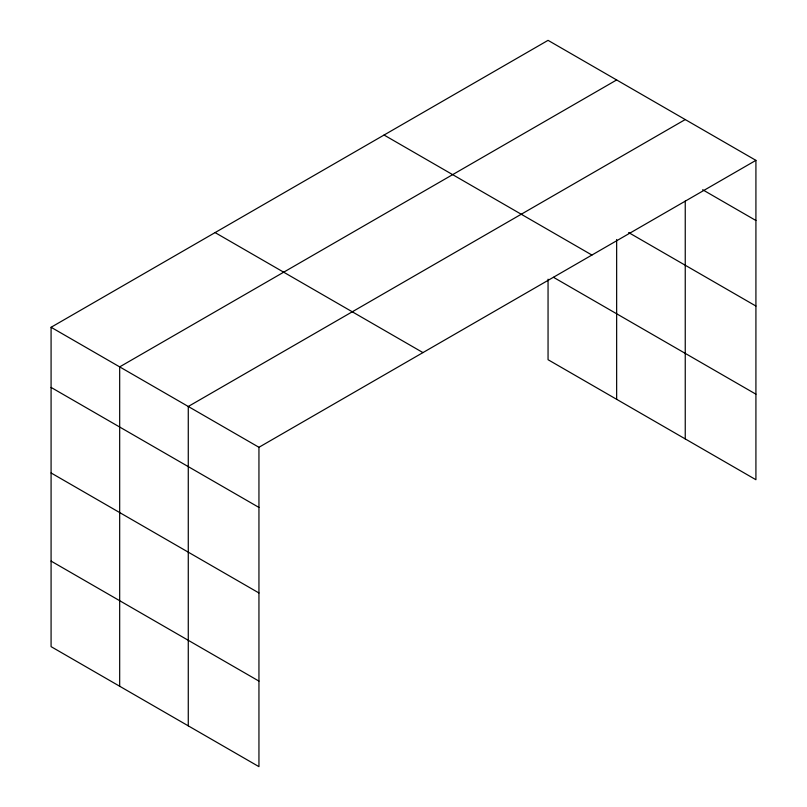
<?xml version="1.0" encoding="UTF-8"?>
<svg xmlns="http://www.w3.org/2000/svg" width="807" height="807" viewBox="0 0 807 807"><rect width="100%" height="100%" fill="white"/><g stroke="black" fill="none" stroke-linecap="round" stroke-linejoin="round"><path stroke-width="1.21" d="M755.917 160.361L548.054 40.35L51.083 327.279L51.083 646.639L258.946 766.65L258.946 447.29L755.917 160.361L755.917 479.721L548.054 359.71L548.054 279.202M616.649 79.954L119.678 366.882L119.678 686.243M685.244 119.557L188.273 406.486L188.273 725.846M702.645 189.746L755.917 220.503M628.633 232.557L755.917 306.045M384.051 135.031L591.914 255.042M553.501 277.315L755.917 394.179M215.086 232.587L422.949 352.598M51.083 327.279L258.946 447.29M51.083 387.421L258.946 507.432M51.083 472.963L258.946 592.974M51.083 561.097L258.946 681.108M685.244 201.084L685.244 438.917M616.649 239.487L616.649 399.314"/></g></svg>
